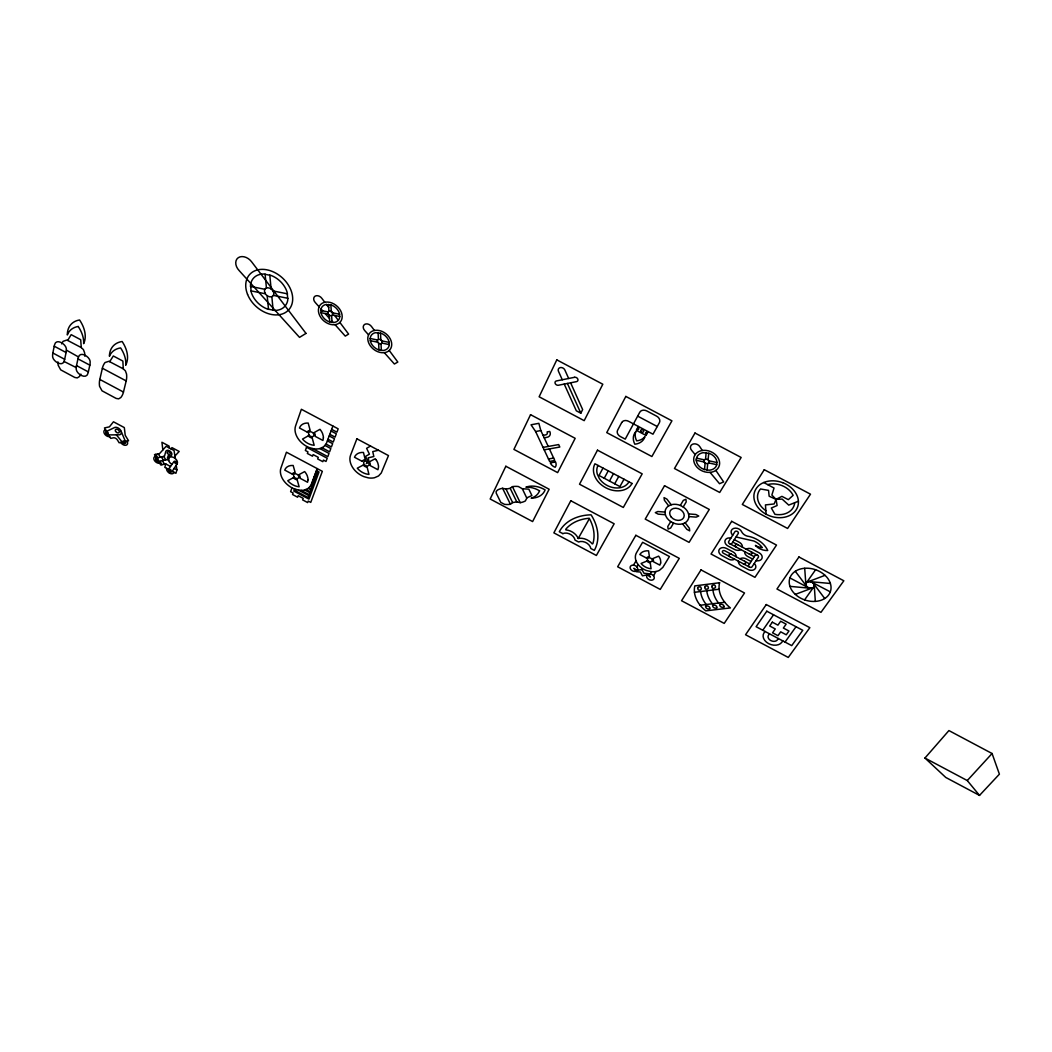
<?xml version="1.0" encoding="UTF-8"?>
<svg xmlns="http://www.w3.org/2000/svg" width="1052" height="1052" viewBox="0 0 1052 1052"><rect width="100%" height="100%" fill="white"/><g stroke="black" fill="none" stroke-linecap="round" stroke-linejoin="round"><path stroke-width="1.5" d="M84.804 356.207L84.804 355.721A27.299 18.042 42.9 0 0 84.568 352.709L83.424 349.632L81.28 347.581L66.894 340.033L63.146 341.308A27.22 18.108 42.4 0 0 61.818 343.478L61.634 343.873M66.355 350.145L66.342 350.474A21.632 14.215 43.1 0 1 66.079 352.525L64.672 359.297A21.54 14.123 43 0 1 64.119 361.165L64.001 361.441A19.015 12.466 42.9 0 1 63.291 362.769C60.266 365.794 53.363 360.994 52.692 357.128A18.87 12.453 42.5 0 1 52.613 355.089L52.613 355.037A21.474 14.176 42.4 0 1 52.85 352.999L54.217 346.2A21.553 14.281 42.6 0 1 54.77 344.306L54.783 344.267A18.962 12.545 42.6 0 1 55.598 342.676C58.596 339.572 65.632 344.451 66.276 348.37A19.094 12.558 43.1 0 1 66.355 350.119L78.532 356.97A21.487 14.333 42 0 0 77.953 358.85L76.507 365.596A21.408 14.228 41.9 0 0 76.244 367.621L64.001 361.441M704.498 469.587L705.142 462.985M705.511 459.29L706.155 452.636M707.076 470.139L707.733 463.537M708.088 459.842L708.759 453.175M736.137 556.771L736.15 556.653A5.589 4.221 21.4 0 0 733.047 551.919L726.485 548.434A5.589 4.221 21.7 0 0 719.279 549.42A5.589 4.221 21.7 0 0 721.896 555.614L728.431 559.085A5.589 4.221 21.4 0 0 734.493 559.217L734.598 559.151M738.438 561.189L738.425 561.308A5.589 4.221 20.8 0 0 741.502 566.015L748.051 569.487A5.602 4.221 20.5 0 0 754.797 569.145A5.602 4.221 20.5 0 0 754.363 563.543L754.363 563.543M742.37 547.158L742.383 547.04A5.628 4.274 21.2 0 0 739.267 542.267L734.309 539.637M744.671 551.616L744.645 551.735A5.628 4.274 20.6 0 0 747.748 556.495L752.68 559.112M177.052 463.985L177.117 463.866A1.959 1.315 38.7 0 0 176.157 461.697A1.959 1.315 38.7 0 0 173.922 461.604L168.675 469.008A2.143 1.42 38.6 0 0 169.622 471.559A2.143 1.42 38.6 0 0 172.16 471.454L177.223 463.669A5.036 3.366 38.7 0 0 175.263 458.514L174.842 458.185A5.036 3.366 38.7 0 0 170.043 457.147L169.714 457.318A5.036 3.366 38.7 0 0 168.78 458.356L168.767 460.697A5.036 3.366 38.7 0 0 170.358 463.156L171.976 464.353M76.231 367.963A18.91 12.558 41.9 0 0 76.296 369.699C76.941 373.578 83.844 378.325 86.895 375.34A18.87 12.466 42.4 0 0 87.737 373.802A21.474 14.176 42.4 0 0 88.342 371.895L89.841 365.162A21.566 14.281 42.6 0 0 90.117 363.137L90.117 363.072A18.949 12.558 42.6 0 0 90.078 361.033C89.459 357.101 82.424 352.288 79.387 355.352A18.989 12.663 42.1 0 0 78.663 356.681M99.809 379.43L102.373 368.239A29.903 20.146 41.3 0 1 103.438 365.149L103.675 364.676A27.102 18.252 41.4 0 1 105.055 362.532L108.882 361.283L123.281 368.844L125.412 370.896L126.516 373.96A27.168 18.186 42 0 1 126.687 376.932L126.674 377.523A29.995 20.054 42 0 1 126.187 380.916L123.465 392.041A29.798 19.817 41.7 0 1 122.387 395.065L122.15 395.526A26.971 17.95 41.7 0 1 120.756 397.59L118.626 398.853L116.141 398.419L102.018 390.805L99.572 386.308A26.905 18.015 41.1 0 1 99.361 383.388L99.375 382.81A29.693 19.909 41.1 0 1 99.809 379.43L123.465 392.041M170.49 466.457L165.769 463.932L164.809 467.364L168.517 469.337M174.067 472.309A4.287 2.854 38.6 0 1 169.556 473.19L169.964 471.756M176.223 465.247L176.907 469.876L175.921 473.295L172.252 471.335M291.996 487.812L290.615 491.665L293.127 493.007L292.574 494.532L297.611 497.215L298.163 495.689L303.2 498.372L302.634 499.897L307.671 502.58L308.236 501.054L310.748 502.396L322.333 471.322L286.433 452.215L280.923 468.061A17.45 12.19 36.3 0 0 294.415 488.943L298.505 490.1A17.45 12.19 36.3 0 0 300.911 490.35L301.687 490.35A17.45 12.19 36.3 0 0 304.633 489.995L308.341 488.325L310.866 485.472L317.204 468.6M294.573 488.996L293.824 491.087L308.946 499.135L319.032 471.94L316.468 470.573M295.901 489.469L295.428 490.797L308.039 497.517L308.749 495.597L298.387 490.074M332.905 426.047L326.265 443.773L323.635 446.784L319.821 448.573A17.897 12.782 37.1 0 1 316.784 448.98L315.981 448.98A17.897 12.782 37.1 0 1 313.509 448.757L309.301 447.587A17.897 12.782 37.1 0 1 295.586 425.915L301.372 409.281L338.165 428.835L336.929 432.162L331.682 429.374M368.581 334.838L368.187 335.812A13.084 9.928 38.3 0 0 371.685 347.528A13.084 9.928 38.3 0 0 383.927 352.696L385.071 352.525A13.084 9.928 38.3 0 0 388.964 350.697L389.713 349.974A13.084 9.928 38.3 0 0 389.108 337.034A13.084 9.928 38.3 0 0 375.498 330.302L374.341 330.473A13.084 9.928 38.3 0 0 368.581 334.838L364.834 330.709A5.102 3.866 39 0 1 364.715 324.371A5.102 3.866 39 0 1 371.606 326.659L374.42 330.459M830.304 591.855L829.62 593.394A21.369 16.03 18.1 0 1 824.86 598.443L823.229 599.364A21.369 16.03 18.1 0 1 815.51 601.389L813.38 601.455A21.369 16.03 18.1 0 1 804.754 599.942L802.689 599.14A21.369 16.03 18.1 0 1 795.443 594.498L793.971 593.052A21.369 16.03 18.1 0 1 789.986 586.503L789.513 584.78A21.369 16.03 18.1 0 1 789.868 578.035L790.525 576.496A21.369 16.03 18.1 0 1 795.181 571.354L796.785 570.408A21.369 16.03 18.1 0 1 804.53 568.29L806.687 568.198A21.369 16.03 18.1 0 1 815.432 569.684L817.536 570.5A21.369 16.03 18.1 0 1 824.899 575.22L826.385 576.693A21.369 16.03 18.1 0 1 830.344 583.347L830.804 585.096A21.369 16.03 18.1 0 1 830.304 591.855L811.934 582.256M80.886 374.118L80.702 374.512A27.102 17.818 42.6 0 1 79.36 376.603L77.283 377.892L74.823 377.471L60.714 369.857L58.215 365.346A27.023 17.884 42.1 0 1 57.952 362.388L57.939 361.901M564.24 384.085L576.312 410.793L580.822 413.186L582.65 409.583L570.618 382.81M602.993 468.061L599.009 475.478L619.93 486.576L624.007 479.212M604.242 478.252L608.24 470.849M638.354 426.454L636.276 430.294L646.007 435.449L648.111 431.622M578.219 538.479L589.422 518.61A45.578 33.795 28.4 0 1 592.868 543.687L592.263 543.91A12.032 8.889 27 0 0 579.744 538.256L578.219 538.479L577.548 537.099A12.019 8.889 27.6 0 0 565.884 529.892L565.739 529.274A45.657 33.795 26.2 0 1 588.804 518.281L589.212 518.255M609.476 481.027L613.5 473.637M614.71 483.802L618.747 476.425M636.065 560.926L633.462 565.121M636.855 566.87L638.222 564.661M670.716 521.595L667.783 526.513L668.125 529.103L670.65 528.025L673.569 523.12A12.348 9.468 23.9 0 0 688.85 517.032L688.876 516.519A12.348 9.468 23.9 0 0 683.708 507.314L680.328 505.433A12.348 9.468 23.9 0 0 665.061 511.614L665.035 512.114A12.348 9.468 23.9 0 0 670.716 521.595L673.569 523.12M680.328 505.433L683.313 500.384L685.904 499.266L686.22 501.922L683.221 506.959M650.136 573.932L651.477 571.709L652.963 571.788A15.109 11.27 24.5 0 0 655.843 571.538L657.987 570.96A13.36 9.955 24.4 0 0 659.499 570.276L662.826 567.409L669.44 556.534L642.614 542.293L636.499 552.747A15.109 11.27 24.5 0 0 635.881 560.427L636.105 561.058A15.109 11.27 24.5 0 0 646.217 570.46L651.477 571.709M67.722 340.361L71.181 334.654L80.702 339.717L81.28 347.581M655.975 571.512L653.542 575.786M109.71 361.625L113.327 355.984L122.86 361.06L123.281 368.844M762.779 630.24L773.536 614.789M765.001 631.424L764.068 632.765A10.178 7.403 19.5 0 0 768.644 643.627A10.178 7.403 19.5 0 0 781.873 642.22L782.819 640.892M769.459 633.791L768.525 635.132A5.089 3.708 19.5 0 0 770.8 640.563A5.089 3.708 19.5 0 0 777.415 639.853L778.362 638.525M806.319 582.953L815.589 569.75M804.596 599.877L813.788 586.911M785.042 642.075L796.022 626.729M637.315 570.342L637.354 570.276A3.998 2.959 24.9 0 0 634.395 565.305A3.998 2.959 24.9 0 0 630.174 568.198A3.998 2.959 24.9 0 0 635.881 571.289L635.947 571.262M647.059 574.971L647.006 575.049A3.998 2.959 24.3 0 0 649.952 580.007A3.998 2.959 24.3 0 0 654.212 577.127A3.998 2.959 24.3 0 0 648.492 574.037L648.492 574.037M924.945 758.045L948.917 730.575L992.075 753.508L999.4 774.167L979.517 795.404L945.774 777.454L924.945 758.045L967.275 780.558L979.517 795.404M170.897 448.836L171.989 447.639L179.156 451.453L174.895 456.108M967.275 780.558L992.075 753.508M510.194 488.352L512.442 486.642A21.303 15.846 29.8 0 1 515.388 486.379L515.901 486.366A19.317 14.373 29.9 0 1 518.399 486.537L522.318 488.759L526.815 498.148L525.356 500.949A19.409 14.518 30.4 0 1 523.383 501.843L522.962 502.001A21.448 16.043 30.5 0 1 520.214 502.659L516.782 501.909L512.64 502.58L510.417 504.263A21.369 15.938 30.8 0 1 507.485 504.513L506.998 504.513A19.344 14.412 30.7 0 1 504.526 504.342L500.805 502.409L496.215 493.125L496.163 491.455L497.517 490.048A19.252 14.268 30.2 0 1 499.463 489.141L499.884 488.983A21.237 15.741 30.1 0 1 502.606 488.299L506.038 489.048L510.194 488.352L516.782 501.909M740.805 549.578L740.7 549.644A5.628 4.274 21.2 0 1 734.598 549.512L728.023 546.027A5.615 4.274 21.5 0 1 725.065 540.478A5.615 4.274 21.5 0 1 730.732 538.059L730.877 538.098M746.236 549.21L746.341 549.144A5.628 4.274 20.6 0 1 752.482 549.275L759.084 552.773A5.628 4.274 20.3 0 1 762.003 558.296A5.628 4.274 20.3 0 1 756.256 560.677L756.112 560.65M739.99 558.809L740.082 558.743A5.589 4.221 20.8 0 1 746.184 558.888L751.102 561.492M370.514 446.035L366.609 448.323L369.41 454.162L365.517 456.423L367.608 460.881L366.346 463.564L368.95 461.591L368.2 457.844L373.828 456.515L372.75 451.597L378.418 450.243M526.71 497.872L531.904 495.545L528.84 489.154L522.318 488.759M798.402 501.225L788.737 505.105L782.136 499.082L776.047 499.371L769.143 496.228L768.552 490.39L760.517 488.97A19.041 14.873 19.7 0 0 765.856 510.654M807.765 581.887L825.018 575.326M795.325 594.393L812.341 587.989M671.215 504.75L666.942 499.161L664.049 497.622L664.404 500.279L668.691 505.854M682.59 523.843L686.838 529.34L689.704 530.865L689.389 528.262L685.141 522.752M165.769 463.932L160.693 464.945L158.628 461.512A2.157 1.433 39 0 1 156.012 460.118A2.157 1.433 39 0 1 156.564 458.067L164.48 456.213L165.782 451.518A3.485 2.328 39 0 1 169.385 450.743A3.485 2.328 39 0 1 171.818 454.635A3.485 2.328 39 0 1 168.294 455.542L167.413 458.041L168.649 458.698M158.628 461.512L166.992 459.566L168.701 460.474M122.242 442.129L119.139 442.787L117.456 440.038A3.432 2.249 40 0 0 113.287 437.816L110.802 438.355L108.343 434.923A2.157 1.42 40.3 0 1 105.989 433.345A2.157 1.42 40.3 0 1 106.41 431.465L114.287 427.677A4.603 3.038 40.2 0 1 118.087 427.94A4.603 3.038 40.2 0 1 121.125 431.32L125.517 441.643A2.157 1.42 39.9 0 1 125.017 443.497A2.157 1.42 39.9 0 1 122.597 442.563L116.404 434.844M125.438 441.459L128.568 440.801L125.214 435.278L124.32 427.585L113.458 421.799L109.421 426.849L104.45 427.94L106.554 431.399M540.82 430.557L538.861 423.325L531.036 424.784L535.613 431.53L540.82 430.557L548.237 446.456M543.056 435.357L545.659 434.884A3.011 2.328 30.5 0 0 547.119 431.925L549.749 431.438A5.76 4.458 30.5 0 1 546.816 437.356L544.213 437.829M543.042 447.389L558.678 444.575L559.809 447.034L544.186 449.835M548.473 458.988L553.654 458.067M694.438 592.315L719.134 589.225M700.132 605.255L724.749 602.283M702.302 450.493L703.604 450.348A13.374 10.559 23.2 0 1 717.74 457.318A13.374 10.559 23.2 0 1 716.451 469.915L715.505 470.599A13.374 10.559 23.2 0 1 710.902 472.269L709.6 472.387A13.374 10.559 23.2 0 1 696.766 466.983A13.374 10.559 23.2 0 1 694.649 455.49L695.227 454.543A13.374 10.559 23.2 0 1 702.302 450.493L699.83 446.692A5.194 4.116 23.9 0 0 692.518 444.26A5.194 4.116 23.9 0 0 691.69 450.414L695.188 454.609M108.711 434.91L118.823 434.818A4.603 3.038 40.2 0 0 119.389 434.792A4.576 3.011 40.2 0 0 120.927 433.897L121.019 433.766A4.603 3.038 40.2 0 0 121.282 431.912L121.125 431.32M665.035 512.087L657.842 511.522L655.33 512.626L658.184 514.139L665.377 514.704M688.56 513.915L695.845 514.494L698.738 516.019L696.161 517.124L688.876 516.558M809.816 581.625L830.383 583.479M789.96 586.372L810.29 588.239M736.15 537.02L753.889 541.017A16.753 12.703 20.7 0 1 762.266 547.619A10.796 8.258 20.2 0 1 759.281 547.132L758.702 546.948A10.809 8.271 20.2 0 1 755.402 545.383L756.164 546.185A12.571 9.613 20 0 0 767.75 550.525A22.881 17.345 20.7 0 0 749.458 536.546L747.262 536.112A7.548 5.799 20.8 0 1 741.739 531.918A5.654 4.326 21.3 0 0 733.678 528.433A5.654 4.326 21.3 0 0 732.6 535.139L732.705 535.231M250.429 286.407L264.88 289.3M272.981 290.931L287.538 293.85M250.889 290.852L265.314 293.758M273.402 295.388L287.932 298.308M320.794 310.445L328.145 311.931M332.261 312.76L339.638 314.259M320.965 312.668L328.303 314.154M332.419 314.982L339.783 316.481M370.199 338.494L377.602 340.02M381.745 340.874L389.174 342.387M370.317 340.69L377.707 342.216M381.85 343.07L389.279 344.583M696.477 458.159L704.485 459.869M708.969 460.829L717.004 462.538M696.279 460.303L704.275 462.012M708.746 462.959L716.78 464.668M782.662 482.658L783.779 483.105A22.789 17.805 19.7 0 1 788.014 485.353L788.987 485.998A22.789 17.805 19.7 0 1 796.417 494.282L796.877 495.229A22.789 17.805 19.7 0 1 798.402 501.028L798.442 501.988A22.789 17.805 19.7 0 1 774.088 517.124L772.944 516.861A22.789 17.805 19.7 0 1 766.356 514.336L765.304 513.77A22.789 17.805 19.7 0 1 757.821 486.537L758.479 485.84A22.789 17.805 19.7 0 1 763.581 482.592L764.554 482.184A22.789 17.805 19.7 0 1 782.688 482.684M763.726 482.513L774.035 488.049L771.866 495.071L776.047 499.371L777.112 505.525L771.34 508.024L774.929 514.31A19.041 14.873 19.7 0 0 794.681 502.711M637.657 416.145L657.25 426.52M732.757 542.069L757.493 555.18A1.88 1.42 20.3 0 1 758.347 557.258L752.035 566.804A1.867 1.407 20.5 0 1 749.603 567.12L723.421 553.234A1.867 1.407 21.7 0 1 722.553 551.156A1.867 1.407 21.7 0 1 724.959 550.84L749.537 563.885M729.562 543.608A1.867 1.42 21.5 0 0 731.982 543.279L738.215 533.535A1.88 1.447 21.3 0 0 737.347 531.431A1.88 1.447 21.3 0 0 734.901 531.773L728.694 541.53A1.867 1.42 21.5 0 0 729.562 543.608L754.258 556.705M789.921 577.916L808.173 587.608M331.064 431.031L336.311 433.818L335.088 437.106L329.855 434.331M329.237 435.975L334.47 438.75L333.247 442.037L328.027 439.263M327.422 440.893L332.642 443.668L331.419 446.929L326.067 444.089M325.055 445.496L330.815 448.56L329.605 451.808L322.017 447.757M319.861 448.56L329 453.425L327.803 456.647L312.681 448.599M316.1 471.559L317.388 472.243L316.652 474.215L315.376 473.531M315.021 474.518L316.297 475.202L315.561 477.161L314.285 476.477M313.93 477.463L315.205 478.147L314.482 480.093L313.207 479.423M102.373 368.239L126.187 380.916M312.839 480.396L314.114 481.08L313.391 483.026L312.128 482.342M54.217 346.2L66.079 352.525M77.953 358.85L89.841 365.162M311.76 483.328L313.036 483.999L312.312 485.945L310.984 485.235M310.471 486.116L311.957 486.918L311.247 488.851L309.104 487.707M308.236 488.404L310.879 489.811L310.169 491.744L306.053 489.548M52.85 352.999L64.672 359.297M76.507 365.596L88.342 371.895M304.685 489.982L309.814 492.704L309.104 494.637L301.056 490.35M174.159 468.403L176.907 469.876M368.095 462.236L368.147 462.275A2.972 2.143 35.1 0 1 367.542 465.97A2.972 2.143 35.1 0 1 363.637 462.959A2.972 2.143 35.1 0 1 367.266 461.604M319.098 306.803L315.324 302.582A5.128 3.853 41 0 1 315.074 296.177A5.128 3.853 41 0 1 321.925 298.439L324.792 302.279M321.031 308.986L322.675 310.827M325.068 313.496L329.46 318.414M331.998 321.255L333.116 322.517M335.049 324.673L345.266 336.114L348.607 334.102L339.862 322.412M384.296 352.644L394.395 364.005L397.814 362.059L389.227 350.447M710.021 472.348L719.529 483.71L723.631 481.921L715.833 470.362M795.299 571.289L806.555 586.253M813.551 583.61L824.729 598.522M326.409 304.436L328.684 307.486M331.275 310.945L332.708 312.852M334.641 315.429L338.271 320.295M161.377 456.949L163.52 460.368M163.691 456.397L165.835 459.829M156.564 458.067L154.499 454.622L159.575 453.583L166.137 446.298L174.08 450.532L175.237 458.501M158.3 453.846L160.312 457.199M162.376 460.644L164.493 464.182M155.762 454.359L157.813 457.778M159.878 461.223L161.955 464.695M506.038 489.048L512.64 502.58M502.606 488.299L510.417 504.263M512.442 486.642L520.214 502.659M535.613 431.53L549.604 461.407L554.785 460.513L549.381 448.902M562.281 379.759L558.481 371.33A3.669 2.932 31.5 0 1 560.282 367.595A3.669 2.932 31.5 0 1 564.871 370.028L568.672 378.483M567.423 383.454L580.822 413.186M162.85 449.954L161.929 442.274L169.096 446.087L169.306 447.994M265.078 274.059L266.432 288.011M267.182 295.73L268.51 309.42M269.785 274.993L271.114 288.945M271.85 296.677L273.152 310.366M804.701 568.277L805.885 584.557M766.119 514.218L765.448 504.907L774.154 503.961L776.047 499.371L781.925 496.36L788.316 499.661L793.142 495.347L792.813 494.716A19.041 14.873 19.7 0 0 767.71 484.617M328.461 304.37L328.96 311.287M329.237 315.14L329.723 321.991M814.235 585.32L815.339 601.389M330.854 304.856L331.341 311.773M331.604 315.626L332.09 322.477M378.089 332.563L378.431 339.388M378.628 343.202L378.97 349.961M380.495 333.05L380.837 339.888M381.021 343.688L381.35 350.461M159.667 463.235A4.3 2.854 39 0 1 154.42 460.434A4.3 2.854 39 0 1 155.538 456.344M169.556 473.19A4.287 2.854 38.6 0 1 166.663 468.35M126.99 441.13A4.313 2.84 39.9 0 1 125.951 445.246A4.313 2.84 39.9 0 1 120.704 442.458M109.75 436.619A4.326 2.84 40.3 0 1 104.516 433.818A4.326 2.84 40.3 0 1 105.502 429.676M376.432 460.329A13.308 9.599 35.1 0 0 375.235 458.725L369.213 461.907A4.458 3.209 35.1 0 1 370.12 465.563L377.944 469.731L378.496 467.167A13.374 9.639 35.1 0 0 378.418 465.497L377.865 463.196A13.374 9.639 35.1 0 0 376.445 460.342M706.247 604.519A31.797 23.565 21.2 0 1 700.579 591.553M712.388 603.769A31.862 23.644 20.9 0 1 706.747 590.777M718.555 603.033A31.941 23.736 20.7 0 1 712.927 590.001M628.978 481.842A17.516 13.518 27 0 1 614.789 487.865A17.516 13.518 27 0 1 599.245 478.397L597.247 473.979A17.516 13.518 27 0 1 598.023 465.431M744.619 561.268A1.867 1.407 20.8 0 1 745.473 563.333A1.867 1.407 20.8 0 1 743.067 563.648M729.97 556.705A1.867 1.407 21.4 0 1 729.102 554.641A1.867 1.407 21.4 0 1 731.508 554.312M736.15 547.106A1.88 1.42 21.2 0 1 735.282 545.015A1.88 1.42 21.2 0 1 737.702 544.686M750.891 551.682A1.88 1.42 20.6 0 1 751.759 553.76A1.88 1.42 20.6 0 1 749.326 554.088M757.493 555.18A1.88 1.42 20.3 0 0 755.047 555.509L748.748 565.069A1.867 1.407 20.5 0 0 749.603 567.12M646.467 434.607A1.539 1.223 26.3 0 1 645.691 432.819A1.539 1.223 26.3 0 1 647.651 432.464M637.893 427.309A1.539 1.223 26.9 0 1 638.682 429.098A1.539 1.223 26.9 0 1 636.736 429.453M370.172 338.678L370.475 341.453A10.467 7.943 38.3 0 0 378.168 349.685L383.086 350.474A10.467 7.943 38.3 0 0 387.123 348.87L387.715 348.291A10.467 7.943 38.3 0 0 389.187 345.293L389.016 341.637A10.467 7.943 38.3 0 0 381.297 333.326L375.419 332.695A10.467 7.943 38.3 0 0 370.488 336.956L370.172 338.678M106.686 432.78C108.921 436.264 108.632 430.531 106.686 432.74M122.9 441.419C125.149 444.865 124.886 439.236 122.9 441.38M696.293 459.211L696.345 461.039A10.704 8.442 23.2 0 0 703.657 469.284L709.009 470.205A10.704 8.442 23.2 0 0 713.729 468.771L714.479 468.219A10.704 8.442 23.2 0 0 716.57 465.352L716.938 461.802A10.704 8.442 23.2 0 0 709.6 453.478L703.17 452.676A10.704 8.442 23.2 0 0 697.042 456.673L696.293 459.211M156.656 459.422C158.826 462.867 158.72 457.265 156.656 459.382M169.411 469.955C171.792 473.347 171.252 467.759 169.425 469.876M174.658 462.512C176.618 465.431 176.276 460.631 174.671 462.472M308.039 479.791L307.592 482.263L299.978 478.213A4.366 3.051 36.3 0 0 298.978 474.649L304.646 471.585A13.084 9.139 36.3 0 1 307.302 475.938L307.907 478.173A13.084 9.139 36.3 0 1 308.039 479.791M323.385 437.856L322.911 440.459L315.1 436.304A4.471 3.195 37.1 0 0 314.114 432.596L319.966 429.321A13.36 9.547 37.1 0 1 321.176 430.952A13.426 9.586 37.1 0 1 322.662 433.845L323.266 436.172A13.426 9.586 37.1 0 1 323.385 437.856M250.521 284.974L251.283 292.377A21.066 15.53 42.1 0 0 266.945 308.88L274.664 310.458A21.066 15.53 42.1 0 0 287.814 299.741L287.157 292.311A21.066 15.53 42.1 0 0 271.363 275.545L263.539 273.993A21.066 15.53 42.1 0 0 250.521 284.974M697.621 588.318L698.212 589.791A1.407 1.039 22.4 0 0 699.067 590.198L700.579 589.883A3.169 2.354 22.4 0 0 701.368 588.633L700.803 587.134A1.394 1.026 22.4 0 0 700.132 586.779L698.423 587.055A3.169 2.354 22.3 0 0 697.634 588.318M704.682 587.424L705.248 588.91A1.394 1.039 22.1 0 0 705.931 589.265L707.628 588.988A3.182 2.354 22.2 0 0 708.443 587.739L707.864 586.253A1.407 1.052 22.1 0 0 706.997 585.846L705.484 586.161A3.182 2.354 22.1 0 0 704.682 587.424M711.757 586.529L712.336 588.015A1.407 1.052 21.9 0 0 713.19 588.423L714.716 588.107A3.182 2.367 21.9 0 0 715.531 586.845L715.097 585.477A1.42 1.052 21.8 0 0 714.098 584.938L712.572 585.267A3.182 2.367 21.8 0 0 711.757 586.529M320.873 309.735L321.149 313.43A10.533 7.903 40.3 0 0 328.921 321.728L333.8 322.477A10.533 7.903 40.3 0 0 337.745 320.821L338.323 320.229A10.533 7.903 40.3 0 0 339.704 317.191L339.467 313.483A10.533 7.903 40.3 0 0 331.643 305.133L325.831 304.528A10.533 7.903 40.3 0 0 321.057 308.88L320.873 309.735M724.171 606.544L724.157 606.688A1.407 1.039 21.4 0 1 723.71 607.241L722.08 607.306A3.169 2.341 21.4 0 1 720.344 606.386L719.621 605.071A1.42 1.039 21.5 0 1 720.081 604.374L721.711 604.295A3.169 2.328 21.5 0 1 723.46 605.229L724.171 606.544M660.617 563.083L659.828 565.134L653.16 561.597A3.774 2.814 24.5 0 0 652.74 558.612L658.618 556.166A11.283 8.403 24.5 0 1 659.512 557.494A11.335 8.442 24.5 0 1 660.485 559.848L660.735 561.715A11.335 8.442 24.5 0 1 660.617 563.083M306.526 447.258L305.369 450.48L307.947 451.847L307.368 453.465L312.523 456.2L313.115 454.595L318.269 457.344L317.678 458.948L322.832 461.683L323.424 460.092L326.002 461.46L327.198 458.251L306.526 447.258M319.111 306.737L318.756 307.736A13.163 9.889 40.3 0 0 322.464 319.584A13.163 9.889 40.3 0 0 334.681 324.726L335.812 324.542A13.163 9.889 40.3 0 0 339.612 322.662L340.335 321.925A13.163 9.889 40.3 0 0 339.454 308.828A13.163 9.889 40.3 0 0 325.844 302.095L324.713 302.292A13.163 9.889 40.3 0 0 319.111 306.737M356.891 438.802L350.579 455.174A17.845 12.861 35.1 0 0 363.939 476.648L368.174 477.832A17.845 12.861 35.1 0 0 370.685 478.081L371.488 478.081A17.845 12.861 35.1 0 0 374.591 477.7L378.523 475.977L381.258 473.019L388.477 455.582L356.891 438.802M505.841 466.26L490.166 499.003L532.614 521.568L549.144 489.246L505.841 466.26M530.55 414.672L513.915 449.401L557.639 472.611L575.168 438.316L530.55 414.672M556.797 359.863L539.124 396.775L584.189 420.655L602.809 384.23L556.797 359.863M570.802 500.752L553.865 532.864L596.379 555.469L614.158 523.778L570.802 500.752M597.483 450.164L579.52 484.222L623.31 507.458L642.18 473.847L597.483 450.164M625.835 396.42L606.741 432.609L651.885 456.529L671.926 420.826L625.835 396.42M621.679 422.562L617.603 430.215A5.484 4.313 27.4 0 0 620.417 436.58L625.243 439.131L639.761 412.252A5.549 4.432 26.8 0 1 646.796 410.951L656.632 416.158A5.549 4.432 26.2 0 1 659.394 422.654L652.99 434.2L628.609 421.3A5.497 4.353 27.4 0 0 621.679 422.562M635.855 535.297L617.655 566.778L660.248 589.409L679.29 558.362L635.855 535.297M664.535 485.708L645.231 519.096L689.086 542.372L709.285 509.444L664.535 485.708M694.991 433.029L674.477 468.508L719.699 492.467L741.16 457.475L694.991 433.029M701.013 569.895L681.551 600.731L724.21 623.402L744.514 592.999L701.013 569.895M731.679 521.319L711.034 554.023L754.968 577.338L776.507 545.081L731.679 521.319M764.265 469.705L742.317 504.46L787.606 528.459L810.5 494.19L764.265 469.705M766.277 604.545L745.552 634.737L788.264 657.447L809.843 627.676L766.277 604.545M798.941 556.981L776.955 589.002L820.954 612.356L843.836 580.783L798.941 556.981M766.79 611.199L756.099 626.703L791.722 645.626L802.768 630.306L766.79 611.199M772.352 622.179L769.696 625.979L775.258 628.938L772.549 632.804L777.967 635.684L780.702 631.831L786.265 634.79L788.961 631.016L783.372 628.044L786.133 624.152L780.676 621.245L777.928 625.151L772.352 622.179M705.997 606.057L705.866 606.149A1.394 1.026 22 0 0 705.55 606.767L706.273 608.069A3.156 2.314 21.9 0 0 708.009 608.99L709.745 608.845A1.394 1.026 21.9 0 0 710.074 608.227L709.35 606.925A3.156 2.314 22 0 0 707.615 605.991L705.997 606.057M713.032 605.216L712.888 605.308A1.407 1.026 21.7 0 0 712.572 605.926L713.282 607.228A3.156 2.328 21.7 0 0 715.031 608.148L716.649 608.082A1.407 1.039 21.7 0 0 717.109 607.385L716.386 606.083A3.156 2.328 21.7 0 0 714.65 605.15L713.032 605.216M305.987 333.405L299.531 337.376L239.225 270.653A10.31 7.588 43.4 0 1 238.304 257.674A10.31 7.588 43.4 0 1 251.875 262.145L305.987 333.405M308.289 435.844L302.516 439.078A13.426 9.586 37.1 0 0 311.668 444.878L314.18 445.285L312.194 437.921A4.471 3.195 37.1 0 1 308.289 435.844M293.35 477.7L287.761 480.725A13.084 9.139 36.3 0 0 296.69 486.366L299.136 486.787L297.151 479.725A4.366 3.051 36.3 0 1 293.35 477.7M363.229 465.063L357.272 468.206A13.374 9.639 35.1 0 0 366.412 473.992L368.95 474.413L367.135 467.141A4.458 3.209 35.1 0 1 363.229 465.063M646.914 561.045L641.102 563.464A11.335 8.442 24.5 0 0 648.795 568.356L651.07 568.751L650.241 562.807A3.774 2.814 24.5 0 1 646.914 561.045M574.523 377.3L556.482 380.929A2.577 2.038 31.3 0 0 555.219 383.533A2.577 2.038 31.3 0 0 558.428 385.242L576.47 381.639A2.591 2.065 30.7 0 0 577.772 379.022A2.591 2.065 30.7 0 0 574.523 377.3M641.878 569.487L636.973 570.408L633.896 568.264L636.223 571.67L640.366 572.038L642.456 575.825L647.361 574.918L650.438 577.061L648.124 573.642L643.982 573.287L641.878 569.487M555.469 461.959L550.288 462.867A6.891 5.273 29.4 0 0 555.14 467.259A6.864 5.247 29.7 0 0 555.469 461.959M719.594 582.742L694.82 585.885A31.718 23.486 21.4 0 0 705.76 610.857L730.39 607.924A32.02 23.815 20.5 0 1 719.594 582.742M632.068 483.486L594.932 463.787A21.027 16.227 27 0 0 605.807 487.773A21.027 16.227 27 0 0 632.068 483.486M646.493 558.06L639.826 554.522A11.335 8.442 24.5 0 1 648.571 550.84L649.413 556.837A3.774 2.814 24.5 0 0 646.493 558.06M562.807 533.614L559.296 531.76A49.628 36.754 26.2 0 1 591.079 514.822A49.549 36.741 28.4 0 1 594.327 550.367L590.816 548.5A8.048 5.957 27 0 0 578.561 541.99L575.063 540.123A8.035 5.944 27.6 0 0 562.807 533.614M307.289 432.148L299.478 427.993A13.426 9.586 37.1 0 1 308.197 423.062L310.195 430.518A4.471 3.195 37.1 0 0 307.289 432.148M362.309 461.407L354.485 457.252A13.374 9.639 35.1 0 1 363.453 452.452L365.294 459.816A4.458 3.209 35.1 0 0 362.309 461.407M292.351 474.15L284.737 470.086A13.084 9.139 36.3 0 1 293.166 465.471L295.165 472.624A4.366 3.051 36.3 0 0 292.351 474.15M167.452 453.307A1.736 1.17 39 0 0 170.122 454.24A1.736 1.17 39 0 0 168.793 451.808A1.736 1.17 39 0 0 167.452 453.307M115.536 431.228A2.301 1.512 40.2 0 0 119.021 432.609A2.301 1.512 40.2 0 0 117.39 429.361A2.301 1.512 40.2 0 0 115.536 431.228M125.767 364.978A28.009 18.805 42.3 0 0 120.612 347.923A27.904 18.91 41.6 0 0 109.421 356.273A28.601 19.423 41.7 0 1 122.137 341.505A28.706 19.33 42.5 0 1 125.767 364.978M78.203 326.475A28.036 18.752 42.6 0 0 67.328 334.97A28.733 19.278 42.7 0 1 79.571 319.979A28.851 19.173 43.5 0 1 83.647 343.649A28.154 18.66 43.3 0 0 78.203 326.475M539.571 490.837A19.804 14.781 29.5 0 0 525.895 487.168A20.264 15.136 29.3 0 1 545.12 489.916A20.409 15.359 30.1 0 1 531.168 498.135A19.949 14.978 30.2 0 0 539.571 490.837M308.841 434.686A2.985 2.13 37.1 0 0 313.522 436.093A2.985 2.13 37.1 0 0 311.234 431.885A2.985 2.13 37.1 0 0 308.841 434.686M293.942 476.714A2.906 2.025 36.3 0 0 298.505 477.91A2.906 2.025 36.3 0 0 296.046 473.9A2.906 2.025 36.3 0 0 293.942 476.714M647.953 560.729A2.525 1.88 24.5 0 0 652.095 560.926A2.525 1.88 24.5 0 0 649.426 557.823A2.525 1.88 24.5 0 0 647.953 560.729M671.268 517.111A7.535 5.773 23.9 0 0 683.721 517.584A7.535 5.773 23.9 0 0 675.831 508.208A7.535 5.773 23.9 0 0 671.268 517.111M807.108 586.858A4.274 3.209 18.1 0 0 814.103 586.319A4.274 3.209 18.1 0 0 808.962 581.625A4.274 3.209 18.1 0 0 807.108 586.858M635.776 431.701A15.491 12.216 26.2 0 0 634.856 444.207A15.478 12.216 27.1 0 0 644.955 436.567A15.188 12.006 27.1 0 1 636.684 440.854A15.188 12.006 26.1 0 1 635.776 431.701M640.997 431.517A1.539 1.223 26.6 0 0 643.548 431.675A1.539 1.223 26.6 0 0 642.009 429.663A1.539 1.223 26.6 0 0 640.997 431.517M247.549 294.363A26.339 19.409 42.1 0 0 287.88 310.695A26.339 19.409 42.1 0 0 272.192 271.403A26.339 19.409 42.1 0 0 247.549 294.363M264.828 292.811A5.273 3.879 42.1 0 0 272.902 296.02A5.273 3.879 42.1 0 0 269.707 288.169A5.273 3.879 42.1 0 0 264.828 292.811M328.079 313.68A2.63 1.972 40.3 0 0 332.156 315.298A2.63 1.972 40.3 0 0 330.63 311.379A2.63 1.972 40.3 0 0 328.079 313.68M704.551 462.433A2.669 2.117 23.2 0 0 709.009 462.604A2.669 2.117 23.2 0 0 706.287 459.211A2.669 2.117 23.2 0 0 704.551 462.433M377.589 341.979A2.617 1.986 38.3 0 0 381.731 343.228A2.617 1.986 38.3 0 0 379.877 339.415A2.617 1.986 38.3 0 0 377.589 341.979"/></g></svg>
